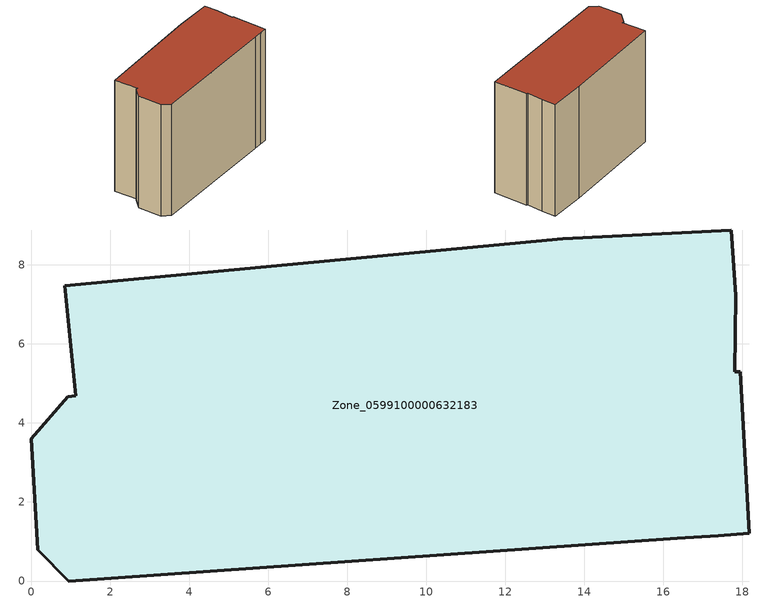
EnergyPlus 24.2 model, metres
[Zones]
Zone_0599100000632183
 floor ground (C_G): 17.72,8.88 17.83,7.22 17.81,5.3 17.95,5.29 18.18,1.21 17.39,1.14 16.35,1.08 0.96,0 0.17,0.79 0,3.6 0.93,4.67 1.13,4.68 0.85,7.47 13.45,8.66 z0
 wall outside (C_F): 13.45,8.66 0.85,7.47 1.13,4.68 0.93,4.67 0,3.6 0.17,0.79 0.96,0 16.35,1.08 17.39,1.14 18.18,1.21 17.95,5.29 17.81,5.3 17.83,7.22 17.72,8.88 13.45,8.66 z0:13.89
 roof outside (C_R): 17.83,7.22 17.72,8.88 13.45,8.66 0.85,7.47 1.13,4.68 0.93,4.67 0,3.6 0.17,0.79 0.96,0 16.35,1.08 17.39,1.14 18.18,1.21 17.95,5.29 17.81,5.3 z13.89
[BUILDING]
Pand.0599100000632183: North Axis=0; Terrain=City; Loads Convergence Tolerance Value=0.04; Temperature Convergence Tolerance Value=0.4; Solar Distribution=FullExterior; Maximum Number of Warmup Days=25; Minimum Number of Warmup Days=1
[Site:Location]
Rotterdam.The.Hague.AP_ZH_NLD Design_Conditions: Latitude=51.96; Longitude=4.45; Time Zone=1; Elevation=-4.5
[SITE:GROUNDTEMPERATURE:BUILDINGSURFACE]
18, 18, 18, 18, 18, 18, 18, 18, 18, 18, 18, 18
[MATERIAL] Thermal Absorptance=0.9; Solar Absorptance=0.7; Visible Absorptance=0.7
Name | Roughness | Thickness | Conductivity | Density | Specific Heat
G.TI.1946 | MediumSmooth | 0.15 | 1 | 540 | 1210
F.TI.1946 | Rough | 0.3 | 0.857143 | 1920 | 840
R.TI.1946 | MediumRough | 0.2 | 0.1 | 1500 | 1000
[CONSTRUCTION]
C_G: G.TI.1946
C_F: F.TI.1946
C_R: R.TI.1946
[ZONE]
Zone_0599100000632183: Type=1; Multiplier=1; Ceiling Height=Autocalculate; Volume=Autocalculate; Floor Area=autocalculate; Part of Total Floor Area=Yes
[ZONEINFILTRATION:DESIGNFLOWRATE]
Infil_Zone_0599100000632183: Zone or ZoneList or Space or SpaceList=Zone_0599100000632183; Schedule=AlwaysOn; Design Flow Rate Calculation Method=Flow/Area; Flow Rate per Floor Area=0.003; Constant Term Coefficient=1; Temperature Term Coefficient=0; Velocity Term Coefficient=0; Velocity Squared Term Coefficient=0
[HVACTEMPLATE:ZONE:IDEALLOADSAIRSYSTEM]
Zone_0599100000632183: Maximum Heating Supply Air Temperature=50; Minimum Cooling Supply Air Temperature=13; Maximum Heating Supply Air Humidity Ratio=0.0156; Minimum Cooling Supply Air Humidity Ratio=0.0077; Heating Limit=NoLimit; Cooling Limit=NoLimit; Dehumidification Control Type=ConstantSensibleHeatRatio; Cooling Sensible Heat Ratio=0.7; Dehumidification Setpoint=60; Humidification Control Type=None; Humidification Setpoint=30; Outdoor Air Method=None; Outdoor Air Flow Rate per Person=0.00944; Outdoor Air Flow Rate per Zone Floor Area=0; Outdoor Air Flow Rate per Zone=0; Demand Controlled Ventilation Type=None; Outdoor Air Economizer Type=NoEconomizer; Heat Recovery Type=None; Sensible Heat Recovery Effectiveness=0.7; Latent Heat Recovery Effectiveness=0.65
[ZONECONTROL:THERMOSTAT]
ThermostatControl_Zone_0599100000632183: Zone or ZoneList=Zone_0599100000632183; Control Type Schedule=DualSetpointControlType; Control 1=Thermostat_Zone_0599100000632183; Temperature Difference Between Cutout And Setpoint=0
[THERMOSTATSETPOINT:DUALSETPOINT]
Thermostat_Zone_0599100000632183: Heating Setpoint Temperature Schedule=HeatingSetpoint_Zone_0599100000632183; Cooling Setpoint Temperature Schedule=CoolingSetpoint_Zone_0599100000632183
[SCHEDULE:COMPACT]
HeatingSetpoint_Zone_0599100000632183: Through: 12/31, For: AllDays, Until: 24:00, 21
CoolingSetpoint_Zone_0599100000632183: Through: 12/31, For: AllDays, Until: 24:00, 24
DualSetpointControlType: Through: 12/31, For: AllDays, Until: 24:00, 4
AlwaysOn: Through: 12/31, For: AllDays, Until: 24:00, 1
